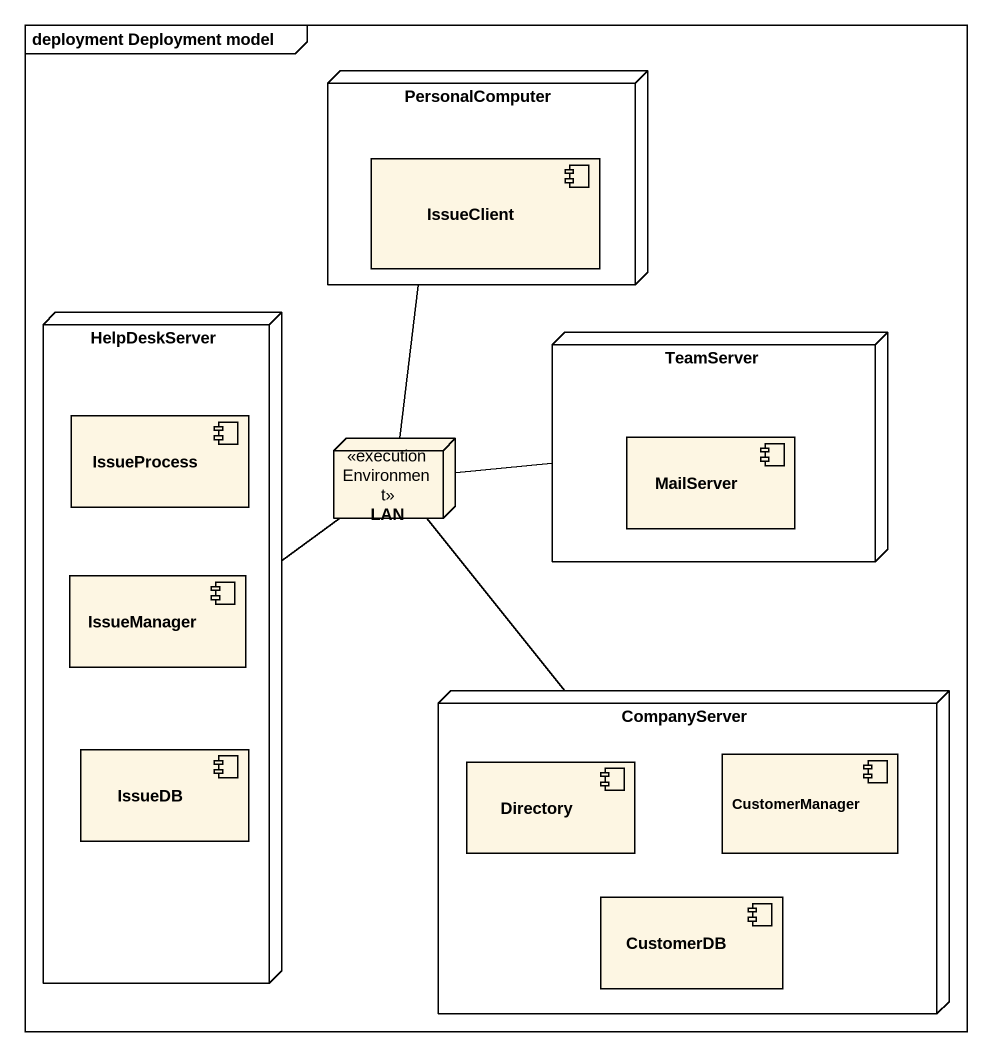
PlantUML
@startuml
mainframe deployment Deployment model
node PersonalComputer {
  component IssueClient
}
node HelpDeskServer {
  component IssueProcess
  component IssueManager
  component IssueDB
}
node TeamServer {
  component MailServer
}
node LAN <<executionEnvironment>>
node CompanyServer {
  component Directory
  component CustomerManager
  component CustomerDB
}
PersonalComputer -- LAN
HelpDeskServer -up- LAN
TeamServer -left- LAN
CompanyServer -up- LAN
@enduml
